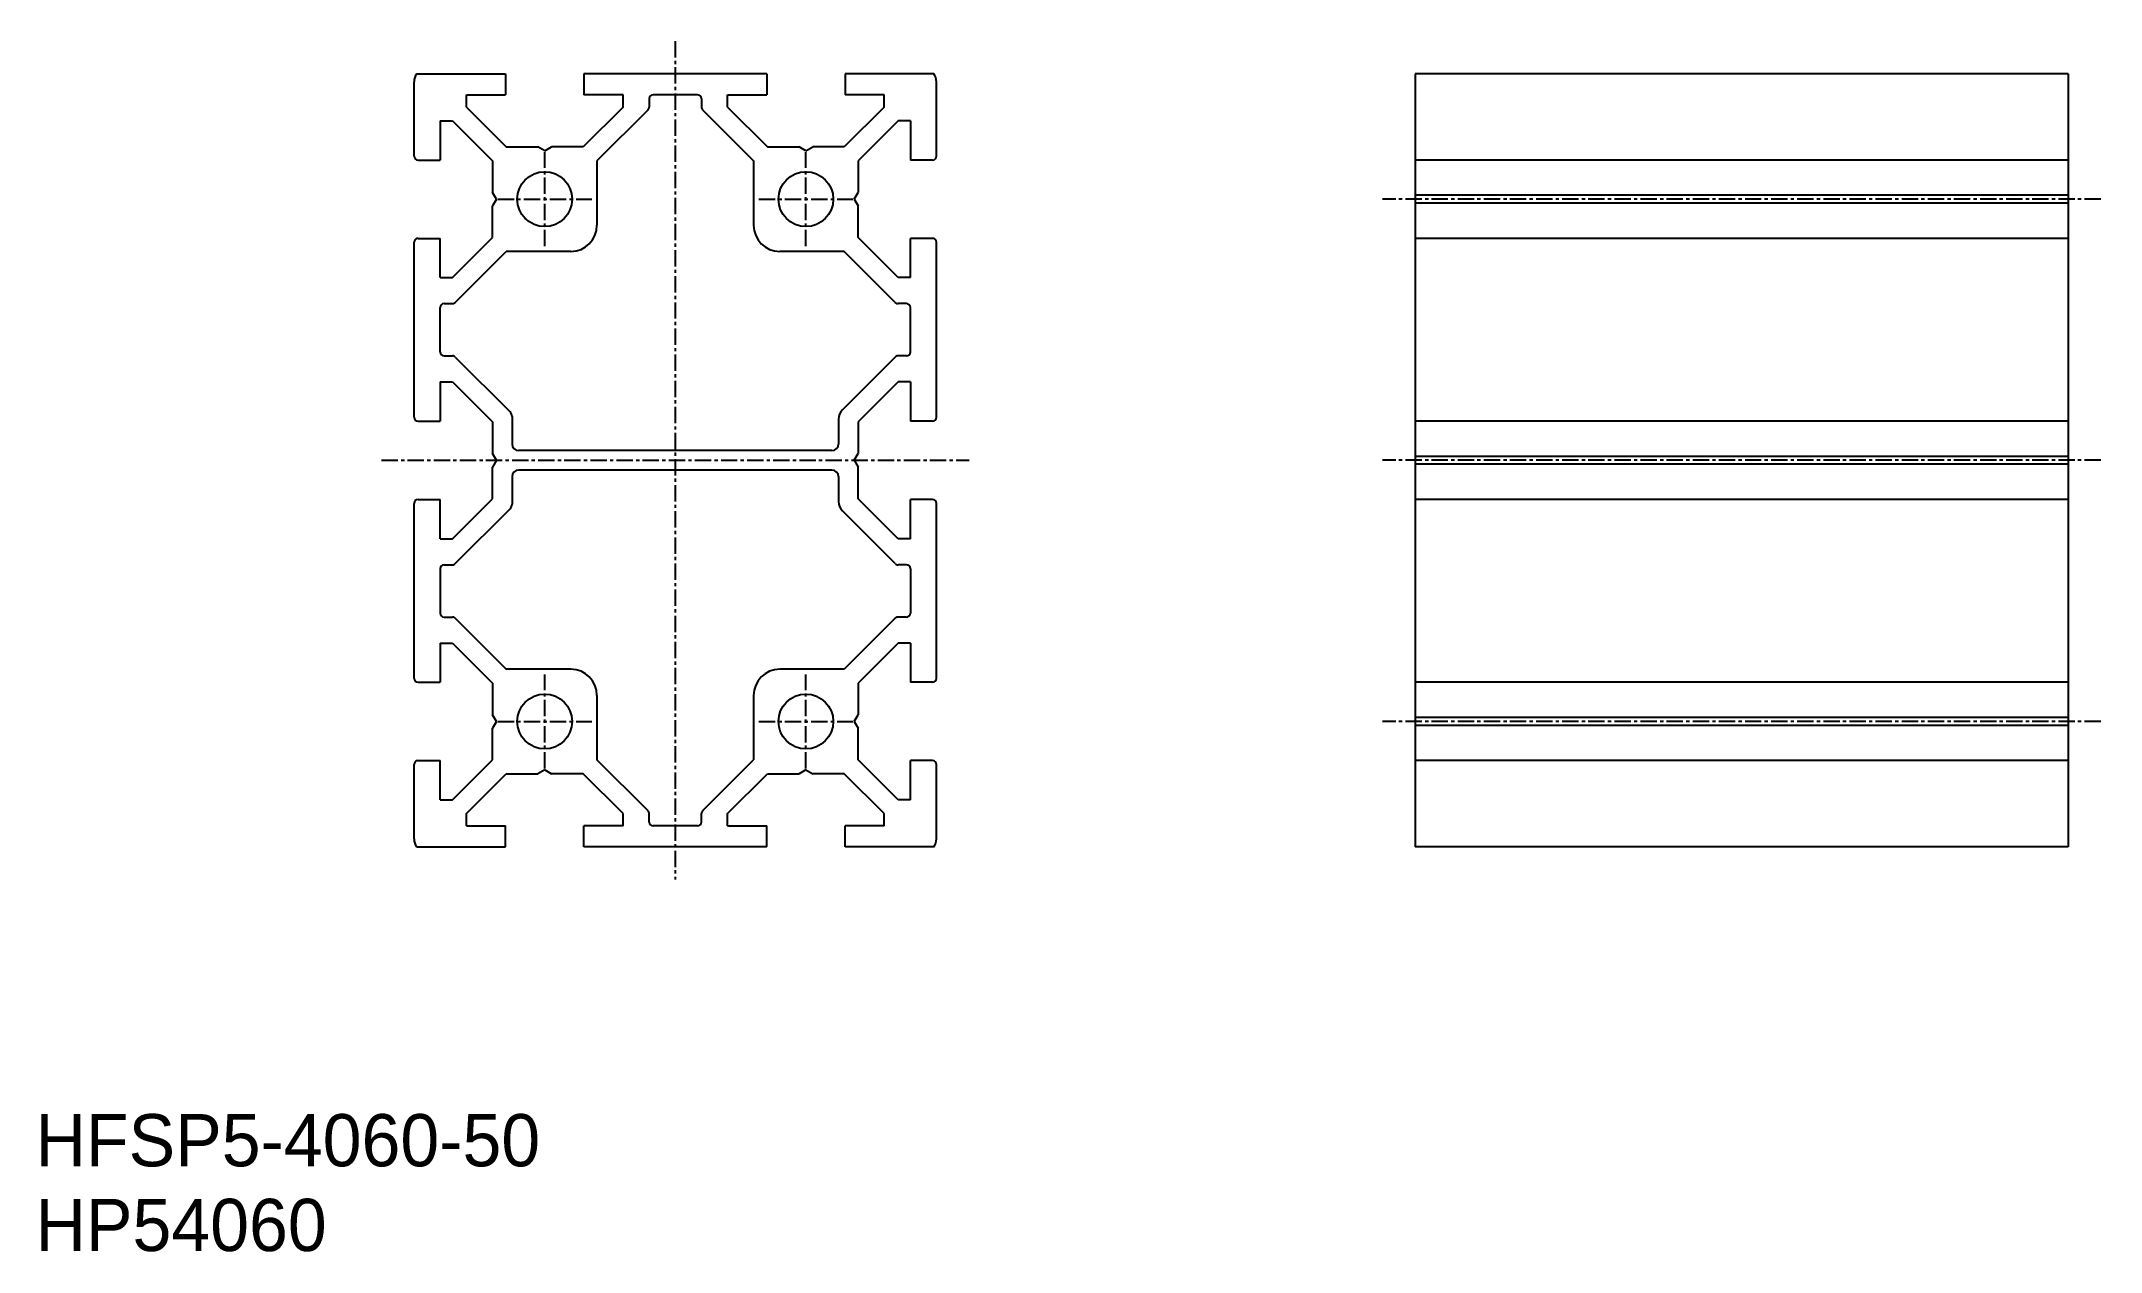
# Model space of a CAD drawing. Extents: x 0 to 158, y 0 to 93.
import ezdxf

# ---------------------------------------------------------------- set-up
doc = ezdxf.new("R2010")
doc.units = 0
doc.linetypes.add('CENTER', pattern=[2, 1.25, -0.25, 0.25, -0.25])
doc.layers.get('0').update_dxf_attribs({"linetype": 'CONTINUOUS'})
doc.layers.add('CENTER', color=1, linetype='CENTER')

msp = doc.modelspace()

# ---------------------------------------------------------------- linework, layer by layer
at = {"color": 7, "linetype": 'CONTINUOUS'}
for p, q in [((29.2, 90.16), (36, 90.16)), ((36, 90.16), (36, 88.56)), ((42, 90.16), (42, 88.56)), ((56, 90.16), (42, 90.16)), ((56, 90.16), (56, 88.56)), ((62, 90.16), (62, 88.56)), ((68.8, 90.16), (62, 90.16)), ((155.67, 90.16), (105.67, 90.16)), ((105.67, 90.16), (105.67, 30.96)), ((155.67, 90.16), (155.67, 30.96)), ((29, 83.86), (29, 89.56)), ((33, 87.62), (33, 88.56)), ((33, 88.56), (36, 88.56)), ((45, 88.56), (42, 88.56)), ((45, 87.62), (45, 88.56)), ((50.7, 88.56), (47.3, 88.56)), ((53, 87.62), (53, 88.56)), ((53, 88.56), (56, 88.56)), ((65, 88.56), (62, 88.56)), ((65, 87.62), (65, 88.56)), ((69, 83.86), (69, 89.56)), ((33, 87.62), (36.06, 84.56)), ((45, 87.62), (41.94, 84.56)), ((46.91, 87.41), (43, 83.5)), ((47, 88.26), (47, 87.62)), ((51, 88.26), (51, 87.62)), ((51.08, 87.41), (55, 83.5)), ((53, 87.62), (56.06, 84.56)), ((65, 87.62), (61.94, 84.56)), ((31, 86.56), (31, 83.56)), ((31, 86.56), (31.94, 86.56)), ((31.94, 86.56), (35, 83.5)), ((66.06, 86.56), (63, 83.5)), ((67, 86.56), (66.06, 86.56)), ((67, 86.56), (67, 83.56)), ((36.06, 84.56), (38.48, 84.56)), ((39, 84.26), (38.48, 84.56)), ((39, 84.26), (39.52, 84.56)), ((41.94, 84.56), (39.52, 84.56)), ((56.06, 84.56), (58.48, 84.56)), ((59, 84.26), (58.48, 84.56)), ((59, 84.26), (59.52, 84.56)), ((61.94, 84.56), (59.52, 84.56)), ((29.3, 83.56), (31, 83.56)), ((35, 83.5), (35, 81.08)), ((43, 83.5), (43, 78.56)), ((55, 83.5), (55, 78.56)), ((63, 83.5), (63, 81.08)), ((68.7, 83.56), (67, 83.56)), ((155.67, 83.56), (105.67, 83.56)), ((35.3, 80.56), (35, 81.08)), ((35.3, 80.56), (35, 80.04)), ((62.7, 80.56), (63, 81.08)), ((62.7, 80.56), (63, 80.04)), ((155.67, 80.86), (105.67, 80.86)), ((35, 77.62), (35, 80.04)), ((63, 77.62), (63, 80.04)), ((155.67, 80.26), (105.67, 80.26)), ((29.3, 77.56), (31, 77.56)), ((31, 74.56), (31, 77.56)), ((31.94, 74.56), (35, 77.62)), ((66.06, 74.56), (63, 77.62)), ((68.7, 77.56), (67, 77.56)), ((67, 74.56), (67, 77.56)), ((155.67, 77.56), (105.67, 77.56)), ((29, 63.86), (29, 77.26)), ((32.15, 72.65), (36.06, 76.56)), ((41, 76.56), (36.06, 76.56)), ((61.94, 76.56), (57, 76.56)), ((65.85, 72.65), (61.94, 76.56)), ((69, 63.86), (69, 77.26)), ((31, 74.56), (31.94, 74.56)), ((67, 74.56), (66.06, 74.56)), ((31.3, 72.56), (31.93, 72.56)), ((66.7, 72.56), (66.06, 72.56)), ((31, 68.86), (31, 72.26)), ((67, 68.86), (67, 72.26)), ((31.3, 68.56), (31.93, 68.56)), ((32.15, 68.47), (36.35, 64.27)), ((65.85, 68.47), (61.79, 64.41)), ((66.7, 68.56), (66.06, 68.56)), ((31, 66.56), (31, 63.56)), ((31, 66.56), (31.94, 66.56)), ((31.94, 66.56), (35, 63.5)), ((66.06, 66.56), (63, 63.5)), ((67, 66.56), (66.06, 66.56)), ((67, 66.56), (67, 63.56)), ((29.3, 63.56), (31, 63.56)), ((35, 63.5), (35, 61.08)), ((36.5, 63.91), (36.5, 61.81)), ((61.5, 63.71), (61.5, 61.81)), ((63, 63.5), (63, 61.08)), ((68.7, 63.56), (67, 63.56)), ((155.67, 63.56), (105.67, 63.56)), ((35.3, 60.56), (35, 61.08)), ((35.3, 60.56), (35, 60.04)), ((35, 57.62), (35, 60.04)), ((61, 61.31), (37, 61.31)), ((62.7, 60.56), (63, 61.08)), ((62.7, 60.56), (63, 60.04)), ((63, 57.62), (63, 60.04)), ((155.67, 60.86), (105.67, 60.86)), ((155.67, 60.26), (105.67, 60.26)), ((36.5, 59.31), (36.5, 57.21)), ((61, 59.81), (37, 59.81)), ((61.5, 59.31), (61.5, 57.41)), ((29, 43.86), (29, 57.26)), ((29.3, 57.56), (31, 57.56)), ((31, 54.56), (31, 57.56)), ((31.94, 54.56), (35, 57.62)), ((32.15, 52.65), (36.35, 56.85)), ((66.06, 54.56), (63, 57.62)), ((68.7, 57.56), (67, 57.56)), ((67, 54.56), (67, 57.56)), ((69, 43.86), (69, 57.26)), ((155.67, 57.56), (105.67, 57.56)), ((65.85, 52.65), (61.79, 56.71)), ((31, 54.56), (31.94, 54.56)), ((67, 54.56), (66.06, 54.56)), ((31, 52.26), (31, 48.86)), ((31.3, 52.56), (31.93, 52.56)), ((66.7, 52.56), (66.06, 52.56)), ((67, 52.26), (67, 48.86)), ((31.3, 48.56), (31.93, 48.56)), ((32.15, 48.47), (36.06, 44.56)), ((65.85, 48.47), (61.94, 44.56)), ((66.7, 48.56), (66.06, 48.56)), ((31, 46.56), (31, 43.56)), ((31, 46.56), (31.94, 46.56)), ((31.94, 46.56), (35, 43.5)), ((66.06, 46.56), (63, 43.5)), ((67, 46.56), (66.06, 46.56)), ((67, 46.56), (67, 43.56)), ((41, 44.56), (36.06, 44.56)), ((61.94, 44.56), (57, 44.56)), ((29.3, 43.56), (31, 43.56)), ((35, 43.5), (35, 41.08)), ((63, 43.5), (63, 41.08)), ((68.7, 43.56), (67, 43.56)), ((155.67, 43.56), (105.67, 43.56)), ((35.3, 40.56), (35, 41.08)), ((43, 42.56), (43, 37.62)), ((55, 42.56), (55, 37.62)), ((62.7, 40.56), (63, 41.08)), ((35.3, 40.56), (35, 40.04)), ((35, 37.62), (35, 40.04)), ((62.7, 40.56), (63, 40.04)), ((63, 37.62), (63, 40.04)), ((155.67, 40.86), (105.67, 40.86)), ((155.67, 40.26), (105.67, 40.26)), ((29, 31.56), (29, 37.26)), ((29.3, 37.56), (31, 37.56)), ((31, 34.56), (31, 37.56)), ((31.94, 34.56), (35, 37.62)), ((33, 33.5), (36.06, 36.56)), ((36.06, 36.56), (38.48, 36.56)), ((39, 36.86), (38.48, 36.56)), ((39, 36.86), (39.52, 36.56)), ((41.94, 36.56), (39.52, 36.56)), ((45, 33.5), (41.94, 36.56)), ((46.91, 33.71), (43, 37.62)), ((51.08, 33.71), (55, 37.62)), ((53, 33.5), (56.06, 36.56)), ((56.06, 36.56), (58.48, 36.56)), ((59, 36.86), (58.48, 36.56)), ((59, 36.86), (59.52, 36.56)), ((61.94, 36.56), (59.52, 36.56)), ((65, 33.5), (61.94, 36.56)), ((66.06, 34.56), (63, 37.62)), ((68.7, 37.56), (67, 37.56)), ((67, 34.56), (67, 37.56)), ((69, 31.56), (69, 37.26)), ((155.67, 37.56), (105.67, 37.56)), ((31, 34.56), (31.94, 34.56)), ((33, 32.56), (33, 33.5)), ((45, 32.56), (45, 33.5)), ((47, 32.86), (47, 33.5)), ((51, 32.86), (51, 33.5)), ((53, 32.56), (53, 33.5)), ((65, 32.56), (65, 33.5)), ((67, 34.56), (66.06, 34.56)), ((33, 32.56), (36, 32.56)), ((36, 30.96), (36, 32.56)), ((42, 30.96), (42, 32.56)), ((45, 32.56), (42, 32.56)), ((50.7, 32.56), (47.3, 32.56)), ((53, 32.56), (56, 32.56)), ((56, 30.96), (56, 32.56)), ((62, 30.96), (62, 32.56)), ((65, 32.56), (62, 32.56)), ((29.2, 30.96), (36, 30.96)), ((56, 30.96), (42, 30.96)), ((68.8, 30.96), (62, 30.96)), ((155.67, 30.96), (105.67, 30.96))]:
    msp.add_line(p, q, dxfattribs=at)
for centre in [(39, 80.56), (59, 80.56), (39, 40.56), (59, 40.56)]:
    msp.add_circle(centre, 2.1, dxfattribs=at)
for centre, radius, start, end in [((30, 89.56), 1, 143.1301, 180), ((68, 89.56), 1, 360, 36.8699), ((47.3, 88.26), 0.3, 90, 180), ((50.7, 88.26), 0.3, 360, 90), ((46.7, 87.62), 0.3, 315, 0), ((51.3, 87.62), 0.3, 180, 225), ((29.3, 83.86), 0.3, 180, 270), ((68.7, 83.86), 0.3, 270, 0), ((29.3, 77.26), 0.3, 90, 180), ((41, 78.56), 2, 270, 0), ((57, 78.56), 2, 180, 270), ((68.7, 77.26), 0.3, 0, 90), ((31.3, 72.26), 0.3, 90, 180), ((31.93, 72.86), 0.3, 270, 315), ((66.06, 72.86), 0.3, 225, 270), ((66.7, 72.26), 0.3, 0, 90), ((31.3, 68.86), 0.3, 180, 270), ((31.93, 68.26), 0.3, 45, 90), ((66.06, 68.26), 0.3, 90, 135), ((66.7, 68.86), 0.3, 270, 0), ((29.3, 63.86), 0.3, 180, 270), ((36, 63.91), 0.5, 0, 45), ((62.5, 63.71), 1, 135, 180), ((68.7, 63.86), 0.3, 270, 0), ((37, 61.81), 0.5, 180, 270), ((61, 61.81), 0.5, 270, 0), ((37, 59.31), 0.5, 90, 180), ((61, 59.31), 0.5, 0, 90), ((29.3, 57.26), 0.3, 90, 180), ((36, 57.21), 0.5, 315, 0), ((62.5, 57.41), 1, 180, 225), ((68.7, 57.26), 0.3, 0, 90), ((31.3, 52.26), 0.3, 90, 180), ((31.93, 52.86), 0.3, 270, 315), ((66.06, 52.86), 0.3, 225, 270), ((66.7, 52.26), 0.3, 0, 90), ((31.3, 48.86), 0.3, 180, 270), ((31.93, 48.26), 0.3, 45, 90), ((66.06, 48.26), 0.3, 90, 135), ((66.7, 48.86), 0.3, 270, 0), ((41, 42.56), 2, 0, 90), ((57, 42.56), 2, 90, 180), ((29.3, 43.86), 0.3, 180, 270), ((68.7, 43.86), 0.3, 270, 0), ((29.3, 37.26), 0.3, 90, 180.1479), ((68.7, 37.26), 0.3, 0, 90), ((46.7, 33.5), 0.3, 360, 45), ((51.3, 33.5), 0.3, 135, 180), ((30, 31.56), 1, 180, 216.8699), ((47.3, 32.86), 0.3, 180, 270), ((50.7, 32.86), 0.3, 270, 0), ((68, 31.56), 1, 323.1301, 0)]:
    msp.add_arc(centre, radius, start, end, dxfattribs=at)
at = {"layer": 'CENTER', "color": 1, "linetype": 'CENTER'}
for p, q in [((49, 92.66), (49, 28.46)), ((39, 76.96), (39, 84.16)), ((59, 76.96), (59, 84.16)), ((35.4, 80.56), (42.6, 80.56)), ((55.4, 80.56), (62.6, 80.56)), ((158.17, 80.56), (103.17, 80.56)), ((26.5, 60.56), (71.5, 60.56)), ((158.17, 60.56), (103.17, 60.56)), ((39, 36.96), (39, 44.16)), ((59, 36.96), (59, 44.16)), ((35.4, 40.56), (42.6, 40.56)), ((55.4, 40.56), (62.6, 40.56)), ((158.17, 40.56), (103.17, 40.56))]:
    msp.add_line(p, q, dxfattribs=at)

# ---------------------------------------------------------------- texts
at = {"color": 7, "linetype": 'CONTINUOUS'}
for s, p in [('HFSP5-4060-50', (0, 6.49)), ('HP54060', (0, 0))]:
    msp.add_text(s, height=4, dxfattribs=at).set_placement(p)

doc.saveas('drawing.dxf')
